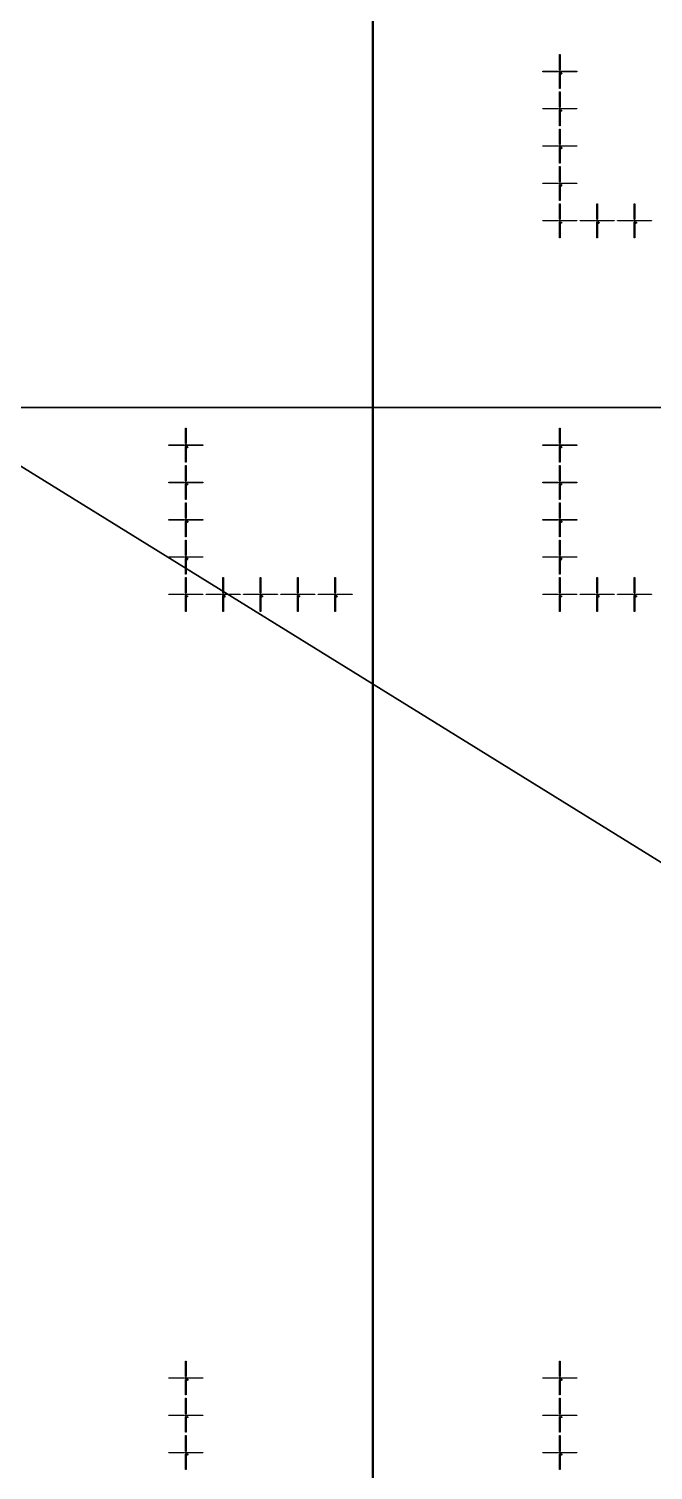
# Model space of a CAD drawing. Extents: x -25400 to 25400, y -24113 to 25400.
# Drawn here: x -15848 to -12504, y 4459 to 12184 of the extents above; entities that cross this region are included whole.
import ezdxf

# ---------------------------------------------------------------- set-up
doc = ezdxf.new("R2010")
doc.units = 0
for name, color, linetype in [('L0D0', 1, 'CONTINUOUS'), ('L1D0', 2, 'CONTINUOUS'), ('L3D0', 3, 'CONTINUOUS')]:
    doc.layers.add(name, color=color, linetype=linetype)

msp = doc.modelspace()

# ---------------------------------------------------------------- linework, layer by layer
at = {"layer": 'L0D0'}
for points in [[(-13800.333, 18274.595), (0, 0), (-19469.972, 12055.297)], [(-19469.972, 12055.297), (0, 0)]]:
    msp.add_lwpolyline(points, dxfattribs=at)
at = {"layer": 'L1D0'}
for points in [[(-13005.75, 11963.85), (-13005.75, 12046.85), (-13003.25, 12046.85), (-13003.25, 11963.85)], [(-13095.5, 11954.6), (-13095.5, 11957.1), (-13012.5, 11957.1), (-13012.5, 11954.6)], [(-13004.7, 11950.85), (-13004.7, 11955.65), (-13009.5, 11955.65), (-13009.5, 11956.05), (-13004.7, 11956.05), (-13004.7, 11960.85), (-13004.3, 11960.85), (-13004.3, 11956.05), (-12999.5, 11956.05), (-12999.5, 11955.65), (-13004.3, 11955.65), (-13004.3, 11950.85)], [(-13005.75, 11864.85), (-13005.75, 11947.85), (-13003.25, 11947.85), (-13003.25, 11864.85)], [(-12998.5, 11945.294), (-12998.5, 11948.85), (-12994.056, 11948.85), (-12994.056, 11947.961), (-12997.611, 11947.961), (-12997.611, 11946.183), (-12994.944, 11946.183), (-12994.944, 11945.294)], [(-12998.5, 11942.628), (-12998.5, 11943.517), (-12994.944, 11943.517), (-12994.944, 11942.628)], [(-12996.5, 11954.6), (-12996.5, 11957.1), (-12913.5, 11957.1), (-12913.5, 11954.6)], [(-12994.944, 11943.517), (-12994.944, 11945.294), (-12994.056, 11945.294), (-12994.056, 11943.517)], [(-13005.75, 11763.85), (-13005.75, 11846.85), (-13003.25, 11846.85), (-13003.25, 11763.85)], [(-13095.5, 11754.6), (-13095.5, 11757.1), (-13012.5, 11757.1), (-13012.5, 11754.6)], [(-13004.7, 11750.85), (-13004.7, 11755.65), (-13009.5, 11755.65), (-13009.5, 11756.05), (-13004.7, 11756.05), (-13004.7, 11760.85), (-13004.3, 11760.85), (-13004.3, 11756.05), (-12999.5, 11756.05), (-12999.5, 11755.65), (-13004.3, 11755.65), (-13004.3, 11750.85)], [(-13005.75, 11664.85), (-13005.75, 11747.85), (-13003.25, 11747.85), (-13003.25, 11664.85)], [(-12995.833, 11742.628), (-12995.833, 11744.406), (-12998.5, 11744.406), (-12998.5, 11746.183), (-12997.611, 11746.183), (-12997.611, 11745.294), (-12995.833, 11745.294), (-12995.833, 11747.961), (-12996.722, 11747.961), (-12996.722, 11748.85), (-12994.944, 11748.85), (-12994.944, 11745.294), (-12994.056, 11745.294), (-12994.056, 11744.406), (-12994.944, 11744.406), (-12994.944, 11742.628)], [(-12997.611, 11746.183), (-12997.611, 11747.961), (-12996.722, 11747.961), (-12996.722, 11746.183)], [(-12996.5, 11754.6), (-12996.5, 11757.1), (-12913.5, 11757.1), (-12913.5, 11754.6)], [(-13005.75, 11563.85), (-13005.75, 11646.85), (-13003.25, 11646.85), (-13003.25, 11563.85)], [(-13095.5, 11554.6), (-13095.5, 11557.1), (-13012.5, 11557.1), (-13012.5, 11554.6)], [(-13004.7, 11550.85), (-13004.7, 11555.65), (-13009.5, 11555.65), (-13009.5, 11556.05), (-13004.7, 11556.05), (-13004.7, 11560.85), (-13004.3, 11560.85), (-13004.3, 11556.05), (-12999.5, 11556.05), (-12999.5, 11555.65), (-13004.3, 11555.65), (-13004.3, 11550.85)], [(-13005.75, 11464.85), (-13005.75, 11547.85), (-13003.25, 11547.85), (-13003.25, 11464.85)], [(-12998.5, 11547.961), (-12998.5, 11548.85), (-12994.944, 11548.85), (-12994.944, 11547.961)], [(-12998.5, 11542.628), (-12998.5, 11543.517), (-12994.944, 11543.517), (-12994.944, 11542.628)], [(-12997.611, 11545.294), (-12997.611, 11546.183), (-12994.944, 11546.183), (-12994.944, 11545.294)], [(-12996.5, 11554.6), (-12996.5, 11557.1), (-12913.5, 11557.1), (-12913.5, 11554.6)], [(-12994.944, 11546.183), (-12994.944, 11547.961), (-12994.056, 11547.961), (-12994.056, 11546.183)], [(-12994.944, 11543.517), (-12994.944, 11545.294), (-12994.056, 11545.294), (-12994.056, 11543.517)], [(-13005.75, 11363.85), (-13005.75, 11446.85), (-13003.25, 11446.85), (-13003.25, 11363.85)], [(-13095.5, 11354.6), (-13095.5, 11357.1), (-13012.5, 11357.1), (-13012.5, 11354.6)], [(-13004.7, 11350.85), (-13004.7, 11355.65), (-13009.5, 11355.65), (-13009.5, 11356.05), (-13004.7, 11356.05), (-13004.7, 11360.85), (-13004.3, 11360.85), (-13004.3, 11356.05), (-12999.5, 11356.05), (-12999.5, 11355.65), (-13004.3, 11355.65), (-13004.3, 11350.85)], [(-12996.5, 11354.6), (-12996.5, 11357.1), (-12913.5, 11357.1), (-12913.5, 11354.6)], [(-13005.75, 11264.85), (-13005.75, 11347.85), (-13003.25, 11347.85), (-13003.25, 11264.85)], [(-12998.5, 11347.072), (-12998.5, 11347.961), (-12997.611, 11347.961), (-12997.611, 11347.072)], [(-12998.5, 11342.628), (-12998.5, 11344.406), (-12997.611, 11344.406), (-12997.611, 11343.517), (-12994.056, 11343.517), (-12994.056, 11342.628)], [(-12997.611, 11347.961), (-12997.611, 11348.85), (-12994.944, 11348.85), (-12994.944, 11347.961)], [(-12997.611, 11344.406), (-12997.611, 11345.294), (-12995.833, 11345.294), (-12995.833, 11344.406)], [(-12995.833, 11345.294), (-12995.833, 11346.183), (-12994.944, 11346.183), (-12994.944, 11345.294)], [(-12994.944, 11346.183), (-12994.944, 11347.961), (-12994.056, 11347.961), (-12994.056, 11346.183)], [(-13005.75, 11163.85), (-13005.75, 11246.85), (-13003.25, 11246.85), (-13003.25, 11163.85)], [(-12805.75, 11163.85), (-12805.75, 11246.85), (-12803.25, 11246.85), (-12803.25, 11163.85)], [(-12605.75, 11163.85), (-12605.75, 11246.85), (-12603.25, 11246.85), (-12603.25, 11163.85)], [(-13095.5, 11154.6), (-13095.5, 11157.1), (-13012.5, 11157.1), (-13012.5, 11154.6)], [(-13004.7, 11150.85), (-13004.7, 11155.65), (-13009.5, 11155.65), (-13009.5, 11156.05), (-13004.7, 11156.05), (-13004.7, 11160.85), (-13004.3, 11160.85), (-13004.3, 11156.05), (-12999.5, 11156.05), (-12999.5, 11155.65), (-13004.3, 11155.65), (-13004.3, 11150.85)], [(-13005.75, 11064.85), (-13005.75, 11147.85), (-13003.25, 11147.85), (-13003.25, 11064.85)], [(-12997.611, 11142.628), (-12997.611, 11143.517), (-12996.722, 11143.517), (-12996.722, 11147.072), (-12997.611, 11147.072), (-12997.611, 11147.961), (-12996.722, 11147.961), (-12996.722, 11148.85), (-12995.833, 11148.85), (-12995.833, 11143.517), (-12994.944, 11143.517), (-12994.944, 11142.628)], [(-12996.5, 11154.6), (-12996.5, 11157.1), (-12913.5, 11157.1), (-12913.5, 11154.6)], [(-12895.5, 11154.6), (-12895.5, 11157.1), (-12812.5, 11157.1), (-12812.5, 11154.6)], [(-12804.7, 11150.85), (-12804.7, 11155.65), (-12809.5, 11155.65), (-12809.5, 11156.05), (-12804.7, 11156.05), (-12804.7, 11160.85), (-12804.3, 11160.85), (-12804.3, 11156.05), (-12799.5, 11156.05), (-12799.5, 11155.65), (-12804.3, 11155.65), (-12804.3, 11150.85)], [(-12805.75, 11064.85), (-12805.75, 11147.85), (-12803.25, 11147.85), (-12803.25, 11064.85)], [(-12798.5, 11147.072), (-12798.5, 11147.961), (-12797.611, 11147.961), (-12797.611, 11147.072)], [(-12798.5, 11142.628), (-12798.5, 11144.406), (-12797.611, 11144.406), (-12797.611, 11143.517), (-12794.056, 11143.517), (-12794.056, 11142.628)], [(-12797.611, 11147.961), (-12797.611, 11148.85), (-12794.944, 11148.85), (-12794.944, 11147.961)], [(-12797.611, 11144.406), (-12797.611, 11145.294), (-12795.833, 11145.294), (-12795.833, 11144.406)], [(-12796.5, 11154.6), (-12796.5, 11157.1), (-12713.5, 11157.1), (-12713.5, 11154.6)], [(-12795.833, 11145.294), (-12795.833, 11146.183), (-12794.944, 11146.183), (-12794.944, 11145.294)], [(-12794.944, 11146.183), (-12794.944, 11147.961), (-12794.056, 11147.961), (-12794.056, 11146.183)], [(-12695.5, 11154.6), (-12695.5, 11157.1), (-12612.5, 11157.1), (-12612.5, 11154.6)], [(-12604.7, 11150.85), (-12604.7, 11155.65), (-12609.5, 11155.65), (-12609.5, 11156.05), (-12604.7, 11156.05), (-12604.7, 11160.85), (-12604.3, 11160.85), (-12604.3, 11156.05), (-12599.5, 11156.05), (-12599.5, 11155.65), (-12604.3, 11155.65), (-12604.3, 11150.85)], [(-12605.75, 11064.85), (-12605.75, 11147.85), (-12603.25, 11147.85), (-12603.25, 11064.85)], [(-12598.5, 11147.961), (-12598.5, 11148.85), (-12594.944, 11148.85), (-12594.944, 11147.961)], [(-12598.5, 11142.628), (-12598.5, 11143.517), (-12594.944, 11143.517), (-12594.944, 11142.628)], [(-12597.611, 11145.294), (-12597.611, 11146.183), (-12594.944, 11146.183), (-12594.944, 11145.294)], [(-12596.5, 11154.6), (-12596.5, 11157.1), (-12513.5, 11157.1), (-12513.5, 11154.6)], [(-12594.944, 11146.183), (-12594.944, 11147.961), (-12594.056, 11147.961), (-12594.056, 11146.183)], [(-12594.944, 11143.517), (-12594.944, 11145.294), (-12594.056, 11145.294), (-12594.056, 11143.517)], [(-15008.75, 9960.85), (-15008.75, 10043.85), (-15006.25, 10043.85), (-15006.25, 9960.85)], [(-13005.75, 9960.85), (-13005.75, 10043.85), (-13003.25, 10043.85), (-13003.25, 9960.85)], [(-15098.5, 9951.6), (-15098.5, 9954.1), (-15015.5, 9954.1), (-15015.5, 9951.6)], [(-15007.7, 9947.85), (-15007.7, 9952.65), (-15012.5, 9952.65), (-15012.5, 9953.05), (-15007.7, 9953.05), (-15007.7, 9957.85), (-15007.3, 9957.85), (-15007.3, 9953.05), (-15002.5, 9953.05), (-15002.5, 9952.65), (-15007.3, 9952.65), (-15007.3, 9947.85)], [(-15008.75, 9861.85), (-15008.75, 9944.85), (-15006.25, 9944.85), (-15006.25, 9861.85)], [(-15001.5, 9942.294), (-15001.5, 9945.85), (-14997.056, 9945.85), (-14997.056, 9944.961), (-15000.611, 9944.961), (-15000.611, 9943.183), (-14997.944, 9943.183), (-14997.944, 9942.294)], [(-15001.5, 9939.628), (-15001.5, 9940.517), (-14997.944, 9940.517), (-14997.944, 9939.628)], [(-14999.5, 9951.6), (-14999.5, 9954.1), (-14916.5, 9954.1), (-14916.5, 9951.6)], [(-14997.944, 9940.517), (-14997.944, 9942.294), (-14997.056, 9942.294), (-14997.056, 9940.517)], [(-13095.5, 9951.6), (-13095.5, 9954.1), (-13012.5, 9954.1), (-13012.5, 9951.6)], [(-13004.7, 9947.85), (-13004.7, 9952.65), (-13009.5, 9952.65), (-13009.5, 9953.05), (-13004.7, 9953.05), (-13004.7, 9957.85), (-13004.3, 9957.85), (-13004.3, 9953.05), (-12999.5, 9953.05), (-12999.5, 9952.65), (-13004.3, 9952.65), (-13004.3, 9947.85)], [(-13005.75, 9861.85), (-13005.75, 9944.85), (-13003.25, 9944.85), (-13003.25, 9861.85)], [(-12998.5, 9942.294), (-12998.5, 9945.85), (-12994.056, 9945.85), (-12994.056, 9944.961), (-12997.611, 9944.961), (-12997.611, 9943.183), (-12994.944, 9943.183), (-12994.944, 9942.294)], [(-12998.5, 9939.628), (-12998.5, 9940.517), (-12994.944, 9940.517), (-12994.944, 9939.628)], [(-12996.5, 9951.6), (-12996.5, 9954.1), (-12913.5, 9954.1), (-12913.5, 9951.6)], [(-12994.944, 9940.517), (-12994.944, 9942.294), (-12994.056, 9942.294), (-12994.056, 9940.517)], [(-15008.75, 9760.85), (-15008.75, 9843.85), (-15006.25, 9843.85), (-15006.25, 9760.85)], [(-13005.75, 9760.85), (-13005.75, 9843.85), (-13003.25, 9843.85), (-13003.25, 9760.85)], [(-15098.5, 9751.6), (-15098.5, 9754.1), (-15015.5, 9754.1), (-15015.5, 9751.6)], [(-15007.7, 9747.85), (-15007.7, 9752.65), (-15012.5, 9752.65), (-15012.5, 9753.05), (-15007.7, 9753.05), (-15007.7, 9757.85), (-15007.3, 9757.85), (-15007.3, 9753.05), (-15002.5, 9753.05), (-15002.5, 9752.65), (-15007.3, 9752.65), (-15007.3, 9747.85)], [(-15008.75, 9661.85), (-15008.75, 9744.85), (-15006.25, 9744.85), (-15006.25, 9661.85)], [(-14998.833, 9739.628), (-14998.833, 9741.406), (-15001.5, 9741.406), (-15001.5, 9743.183), (-15000.611, 9743.183), (-15000.611, 9742.294), (-14998.833, 9742.294), (-14998.833, 9744.961), (-14999.722, 9744.961), (-14999.722, 9745.85), (-14997.944, 9745.85), (-14997.944, 9742.294), (-14997.056, 9742.294), (-14997.056, 9741.406), (-14997.944, 9741.406), (-14997.944, 9739.628)], [(-15000.611, 9743.183), (-15000.611, 9744.961), (-14999.722, 9744.961), (-14999.722, 9743.183)], [(-14999.5, 9751.6), (-14999.5, 9754.1), (-14916.5, 9754.1), (-14916.5, 9751.6)], [(-13095.5, 9751.6), (-13095.5, 9754.1), (-13012.5, 9754.1), (-13012.5, 9751.6)], [(-13004.7, 9747.85), (-13004.7, 9752.65), (-13009.5, 9752.65), (-13009.5, 9753.05), (-13004.7, 9753.05), (-13004.7, 9757.85), (-13004.3, 9757.85), (-13004.3, 9753.05), (-12999.5, 9753.05), (-12999.5, 9752.65), (-13004.3, 9752.65), (-13004.3, 9747.85)], [(-13005.75, 9661.85), (-13005.75, 9744.85), (-13003.25, 9744.85), (-13003.25, 9661.85)], [(-12995.833, 9739.628), (-12995.833, 9741.406), (-12998.5, 9741.406), (-12998.5, 9743.183), (-12997.611, 9743.183), (-12997.611, 9742.294), (-12995.833, 9742.294), (-12995.833, 9744.961), (-12996.722, 9744.961), (-12996.722, 9745.85), (-12994.944, 9745.85), (-12994.944, 9742.294), (-12994.056, 9742.294), (-12994.056, 9741.406), (-12994.944, 9741.406), (-12994.944, 9739.628)], [(-12997.611, 9743.183), (-12997.611, 9744.961), (-12996.722, 9744.961), (-12996.722, 9743.183)], [(-12996.5, 9751.6), (-12996.5, 9754.1), (-12913.5, 9754.1), (-12913.5, 9751.6)], [(-15008.75, 9560.85), (-15008.75, 9643.85), (-15006.25, 9643.85), (-15006.25, 9560.85)], [(-13005.75, 9560.85), (-13005.75, 9643.85), (-13003.25, 9643.85), (-13003.25, 9560.85)], [(-15098.5, 9551.6), (-15098.5, 9554.1), (-15015.5, 9554.1), (-15015.5, 9551.6)], [(-15007.7, 9547.85), (-15007.7, 9552.65), (-15012.5, 9552.65), (-15012.5, 9553.05), (-15007.7, 9553.05), (-15007.7, 9557.85), (-15007.3, 9557.85), (-15007.3, 9553.05), (-15002.5, 9553.05), (-15002.5, 9552.65), (-15007.3, 9552.65), (-15007.3, 9547.85)], [(-15008.75, 9461.85), (-15008.75, 9544.85), (-15006.25, 9544.85), (-15006.25, 9461.85)], [(-15001.5, 9544.961), (-15001.5, 9545.85), (-14997.944, 9545.85), (-14997.944, 9544.961)], [(-15001.5, 9539.628), (-15001.5, 9540.517), (-14997.944, 9540.517), (-14997.944, 9539.628)], [(-15000.611, 9542.294), (-15000.611, 9543.183), (-14997.944, 9543.183), (-14997.944, 9542.294)], [(-14999.5, 9551.6), (-14999.5, 9554.1), (-14916.5, 9554.1), (-14916.5, 9551.6)], [(-14997.944, 9543.183), (-14997.944, 9544.961), (-14997.056, 9544.961), (-14997.056, 9543.183)], [(-14997.944, 9540.517), (-14997.944, 9542.294), (-14997.056, 9542.294), (-14997.056, 9540.517)], [(-13095.5, 9551.6), (-13095.5, 9554.1), (-13012.5, 9554.1), (-13012.5, 9551.6)], [(-13004.7, 9547.85), (-13004.7, 9552.65), (-13009.5, 9552.65), (-13009.5, 9553.05), (-13004.7, 9553.05), (-13004.7, 9557.85), (-13004.3, 9557.85), (-13004.3, 9553.05), (-12999.5, 9553.05), (-12999.5, 9552.65), (-13004.3, 9552.65), (-13004.3, 9547.85)], [(-13005.75, 9461.85), (-13005.75, 9544.85), (-13003.25, 9544.85), (-13003.25, 9461.85)], [(-12998.5, 9544.961), (-12998.5, 9545.85), (-12994.944, 9545.85), (-12994.944, 9544.961)], [(-12998.5, 9539.628), (-12998.5, 9540.517), (-12994.944, 9540.517), (-12994.944, 9539.628)], [(-12997.611, 9542.294), (-12997.611, 9543.183), (-12994.944, 9543.183), (-12994.944, 9542.294)], [(-12996.5, 9551.6), (-12996.5, 9554.1), (-12913.5, 9554.1), (-12913.5, 9551.6)], [(-12994.944, 9543.183), (-12994.944, 9544.961), (-12994.056, 9544.961), (-12994.056, 9543.183)], [(-12994.944, 9540.517), (-12994.944, 9542.294), (-12994.056, 9542.294), (-12994.056, 9540.517)], [(-15008.75, 9360.85), (-15008.75, 9443.85), (-15006.25, 9443.85), (-15006.25, 9360.85)], [(-13005.75, 9360.85), (-13005.75, 9443.85), (-13003.25, 9443.85), (-13003.25, 9360.85)], [(-15098.5, 9351.6), (-15098.5, 9354.1), (-15015.5, 9354.1), (-15015.5, 9351.6)], [(-15007.7, 9347.85), (-15007.7, 9352.65), (-15012.5, 9352.65), (-15012.5, 9353.05), (-15007.7, 9353.05), (-15007.7, 9357.85), (-15007.3, 9357.85), (-15007.3, 9353.05), (-15002.5, 9353.05), (-15002.5, 9352.65), (-15007.3, 9352.65), (-15007.3, 9347.85)], [(-14999.5, 9351.6), (-14999.5, 9354.1), (-14916.5, 9354.1), (-14916.5, 9351.6)], [(-13095.5, 9351.6), (-13095.5, 9354.1), (-13012.5, 9354.1), (-13012.5, 9351.6)], [(-13004.7, 9347.85), (-13004.7, 9352.65), (-13009.5, 9352.65), (-13009.5, 9353.05), (-13004.7, 9353.05), (-13004.7, 9357.85), (-13004.3, 9357.85), (-13004.3, 9353.05), (-12999.5, 9353.05), (-12999.5, 9352.65), (-13004.3, 9352.65), (-13004.3, 9347.85)], [(-12996.5, 9351.6), (-12996.5, 9354.1), (-12913.5, 9354.1), (-12913.5, 9351.6)], [(-15008.75, 9261.85), (-15008.75, 9344.85), (-15006.25, 9344.85), (-15006.25, 9261.85)], [(-15001.5, 9344.072), (-15001.5, 9344.961), (-15000.611, 9344.961), (-15000.611, 9344.072)], [(-15001.5, 9339.628), (-15001.5, 9341.406), (-15000.611, 9341.406), (-15000.611, 9340.517), (-14997.056, 9340.517), (-14997.056, 9339.628)], [(-15000.611, 9344.961), (-15000.611, 9345.85), (-14997.944, 9345.85), (-14997.944, 9344.961)], [(-15000.611, 9341.406), (-15000.611, 9342.294), (-14998.833, 9342.294), (-14998.833, 9341.406)], [(-14998.833, 9342.294), (-14998.833, 9343.183), (-14997.944, 9343.183), (-14997.944, 9342.294)], [(-14997.944, 9343.183), (-14997.944, 9344.961), (-14997.056, 9344.961), (-14997.056, 9343.183)], [(-13005.75, 9261.85), (-13005.75, 9344.85), (-13003.25, 9344.85), (-13003.25, 9261.85)], [(-12998.5, 9344.072), (-12998.5, 9344.961), (-12997.611, 9344.961), (-12997.611, 9344.072)], [(-12998.5, 9339.628), (-12998.5, 9341.406), (-12997.611, 9341.406), (-12997.611, 9340.517), (-12994.056, 9340.517), (-12994.056, 9339.628)], [(-12997.611, 9344.961), (-12997.611, 9345.85), (-12994.944, 9345.85), (-12994.944, 9344.961)], [(-12997.611, 9341.406), (-12997.611, 9342.294), (-12995.833, 9342.294), (-12995.833, 9341.406)], [(-12995.833, 9342.294), (-12995.833, 9343.183), (-12994.944, 9343.183), (-12994.944, 9342.294)], [(-12994.944, 9343.183), (-12994.944, 9344.961), (-12994.056, 9344.961), (-12994.056, 9343.183)], [(-15008.75, 9160.85), (-15008.75, 9243.85), (-15006.25, 9243.85), (-15006.25, 9160.85)], [(-14808.75, 9160.85), (-14808.75, 9243.85), (-14806.25, 9243.85), (-14806.25, 9160.85)], [(-14608.75, 9160.85), (-14608.75, 9243.85), (-14606.25, 9243.85), (-14606.25, 9160.85)], [(-14408.75, 9160.85), (-14408.75, 9243.85), (-14406.25, 9243.85), (-14406.25, 9160.85)], [(-14208.75, 9160.85), (-14208.75, 9243.85), (-14206.25, 9243.85), (-14206.25, 9160.85)], [(-13005.75, 9160.85), (-13005.75, 9243.85), (-13003.25, 9243.85), (-13003.25, 9160.85)], [(-12805.75, 9160.85), (-12805.75, 9243.85), (-12803.25, 9243.85), (-12803.25, 9160.85)], [(-12605.75, 9160.85), (-12605.75, 9243.85), (-12603.25, 9243.85), (-12603.25, 9160.85)], [(-15098.5, 9151.6), (-15098.5, 9154.1), (-15015.5, 9154.1), (-15015.5, 9151.6)], [(-15007.7, 9147.85), (-15007.7, 9152.65), (-15012.5, 9152.65), (-15012.5, 9153.05), (-15007.7, 9153.05), (-15007.7, 9157.85), (-15007.3, 9157.85), (-15007.3, 9153.05), (-15002.5, 9153.05), (-15002.5, 9152.65), (-15007.3, 9152.65), (-15007.3, 9147.85)], [(-15008.75, 9061.85), (-15008.75, 9144.85), (-15006.25, 9144.85), (-15006.25, 9061.85)], [(-15000.611, 9139.628), (-15000.611, 9140.517), (-14999.722, 9140.517), (-14999.722, 9144.072), (-15000.611, 9144.072), (-15000.611, 9144.961), (-14999.722, 9144.961), (-14999.722, 9145.85), (-14998.833, 9145.85), (-14998.833, 9140.517), (-14997.944, 9140.517), (-14997.944, 9139.628)], [(-14999.5, 9151.6), (-14999.5, 9154.1), (-14916.5, 9154.1), (-14916.5, 9151.6)], [(-14898.5, 9151.6), (-14898.5, 9154.1), (-14815.5, 9154.1), (-14815.5, 9151.6)], [(-14807.7, 9147.85), (-14807.7, 9152.65), (-14812.5, 9152.65), (-14812.5, 9153.05), (-14807.7, 9153.05), (-14807.7, 9157.85), (-14807.3, 9157.85), (-14807.3, 9153.05), (-14802.5, 9153.05), (-14802.5, 9152.65), (-14807.3, 9152.65), (-14807.3, 9147.85)], [(-14808.75, 9061.85), (-14808.75, 9144.85), (-14806.25, 9144.85), (-14806.25, 9061.85)], [(-14801.5, 9144.072), (-14801.5, 9144.961), (-14800.611, 9144.961), (-14800.611, 9144.072)], [(-14801.5, 9139.628), (-14801.5, 9141.406), (-14800.611, 9141.406), (-14800.611, 9140.517), (-14797.056, 9140.517), (-14797.056, 9139.628)], [(-14800.611, 9144.961), (-14800.611, 9145.85), (-14797.944, 9145.85), (-14797.944, 9144.961)], [(-14800.611, 9141.406), (-14800.611, 9142.294), (-14798.833, 9142.294), (-14798.833, 9141.406)], [(-14799.5, 9151.6), (-14799.5, 9154.1), (-14716.5, 9154.1), (-14716.5, 9151.6)], [(-14798.833, 9142.294), (-14798.833, 9143.183), (-14797.944, 9143.183), (-14797.944, 9142.294)], [(-14797.944, 9143.183), (-14797.944, 9144.961), (-14797.056, 9144.961), (-14797.056, 9143.183)], [(-14698.5, 9151.6), (-14698.5, 9154.1), (-14615.5, 9154.1), (-14615.5, 9151.6)], [(-14607.7, 9147.85), (-14607.7, 9152.65), (-14612.5, 9152.65), (-14612.5, 9153.05), (-14607.7, 9153.05), (-14607.7, 9157.85), (-14607.3, 9157.85), (-14607.3, 9153.05), (-14602.5, 9153.05), (-14602.5, 9152.65), (-14607.3, 9152.65), (-14607.3, 9147.85)], [(-14608.75, 9061.85), (-14608.75, 9144.85), (-14606.25, 9144.85), (-14606.25, 9061.85)], [(-14601.5, 9144.961), (-14601.5, 9145.85), (-14597.944, 9145.85), (-14597.944, 9144.961)], [(-14601.5, 9139.628), (-14601.5, 9140.517), (-14597.944, 9140.517), (-14597.944, 9139.628)], [(-14600.611, 9142.294), (-14600.611, 9143.183), (-14597.944, 9143.183), (-14597.944, 9142.294)], [(-14599.5, 9151.6), (-14599.5, 9154.1), (-14516.5, 9154.1), (-14516.5, 9151.6)], [(-14597.944, 9143.183), (-14597.944, 9144.961), (-14597.056, 9144.961), (-14597.056, 9143.183)], [(-14597.944, 9140.517), (-14597.944, 9142.294), (-14597.056, 9142.294), (-14597.056, 9140.517)], [(-14498.5, 9151.6), (-14498.5, 9154.1), (-14415.5, 9154.1), (-14415.5, 9151.6)], [(-14407.7, 9147.85), (-14407.7, 9152.65), (-14412.5, 9152.65), (-14412.5, 9153.05), (-14407.7, 9153.05), (-14407.7, 9157.85), (-14407.3, 9157.85), (-14407.3, 9153.05), (-14402.5, 9153.05), (-14402.5, 9152.65), (-14407.3, 9152.65), (-14407.3, 9147.85)], [(-14408.75, 9061.85), (-14408.75, 9144.85), (-14406.25, 9144.85), (-14406.25, 9061.85)], [(-14398.833, 9139.628), (-14398.833, 9141.406), (-14401.5, 9141.406), (-14401.5, 9143.183), (-14400.611, 9143.183), (-14400.611, 9142.294), (-14398.833, 9142.294), (-14398.833, 9144.961), (-14399.722, 9144.961), (-14399.722, 9145.85), (-14397.944, 9145.85), (-14397.944, 9142.294), (-14397.056, 9142.294), (-14397.056, 9141.406), (-14397.944, 9141.406), (-14397.944, 9139.628)], [(-14400.611, 9143.183), (-14400.611, 9144.961), (-14399.722, 9144.961), (-14399.722, 9143.183)], [(-14399.5, 9151.6), (-14399.5, 9154.1), (-14316.5, 9154.1), (-14316.5, 9151.6)], [(-14298.5, 9151.6), (-14298.5, 9154.1), (-14215.5, 9154.1), (-14215.5, 9151.6)], [(-14207.7, 9147.85), (-14207.7, 9152.65), (-14212.5, 9152.65), (-14212.5, 9153.05), (-14207.7, 9153.05), (-14207.7, 9157.85), (-14207.3, 9157.85), (-14207.3, 9153.05), (-14202.5, 9153.05), (-14202.5, 9152.65), (-14207.3, 9152.65), (-14207.3, 9147.85)], [(-14208.75, 9061.85), (-14208.75, 9144.85), (-14206.25, 9144.85), (-14206.25, 9061.85)], [(-14201.5, 9142.294), (-14201.5, 9145.85), (-14197.056, 9145.85), (-14197.056, 9144.961), (-14200.611, 9144.961), (-14200.611, 9143.183), (-14197.944, 9143.183), (-14197.944, 9142.294)], [(-14201.5, 9139.628), (-14201.5, 9140.517), (-14197.944, 9140.517), (-14197.944, 9139.628)], [(-14199.5, 9151.6), (-14199.5, 9154.1), (-14116.5, 9154.1), (-14116.5, 9151.6)], [(-14197.944, 9140.517), (-14197.944, 9142.294), (-14197.056, 9142.294), (-14197.056, 9140.517)], [(-13095.5, 9151.6), (-13095.5, 9154.1), (-13012.5, 9154.1), (-13012.5, 9151.6)], [(-13004.7, 9147.85), (-13004.7, 9152.65), (-13009.5, 9152.65), (-13009.5, 9153.05), (-13004.7, 9153.05), (-13004.7, 9157.85), (-13004.3, 9157.85), (-13004.3, 9153.05), (-12999.5, 9153.05), (-12999.5, 9152.65), (-13004.3, 9152.65), (-13004.3, 9147.85)], [(-13005.75, 9061.85), (-13005.75, 9144.85), (-13003.25, 9144.85), (-13003.25, 9061.85)], [(-12997.611, 9139.628), (-12997.611, 9140.517), (-12996.722, 9140.517), (-12996.722, 9144.072), (-12997.611, 9144.072), (-12997.611, 9144.961), (-12996.722, 9144.961), (-12996.722, 9145.85), (-12995.833, 9145.85), (-12995.833, 9140.517), (-12994.944, 9140.517), (-12994.944, 9139.628)], [(-12996.5, 9151.6), (-12996.5, 9154.1), (-12913.5, 9154.1), (-12913.5, 9151.6)], [(-12895.5, 9151.6), (-12895.5, 9154.1), (-12812.5, 9154.1), (-12812.5, 9151.6)], [(-12804.7, 9147.85), (-12804.7, 9152.65), (-12809.5, 9152.65), (-12809.5, 9153.05), (-12804.7, 9153.05), (-12804.7, 9157.85), (-12804.3, 9157.85), (-12804.3, 9153.05), (-12799.5, 9153.05), (-12799.5, 9152.65), (-12804.3, 9152.65), (-12804.3, 9147.85)], [(-12805.75, 9061.85), (-12805.75, 9144.85), (-12803.25, 9144.85), (-12803.25, 9061.85)], [(-12798.5, 9144.072), (-12798.5, 9144.961), (-12797.611, 9144.961), (-12797.611, 9144.072)], [(-12798.5, 9139.628), (-12798.5, 9141.406), (-12797.611, 9141.406), (-12797.611, 9140.517), (-12794.056, 9140.517), (-12794.056, 9139.628)], [(-12797.611, 9144.961), (-12797.611, 9145.85), (-12794.944, 9145.85), (-12794.944, 9144.961)], [(-12797.611, 9141.406), (-12797.611, 9142.294), (-12795.833, 9142.294), (-12795.833, 9141.406)], [(-12796.5, 9151.6), (-12796.5, 9154.1), (-12713.5, 9154.1), (-12713.5, 9151.6)], [(-12795.833, 9142.294), (-12795.833, 9143.183), (-12794.944, 9143.183), (-12794.944, 9142.294)], [(-12794.944, 9143.183), (-12794.944, 9144.961), (-12794.056, 9144.961), (-12794.056, 9143.183)], [(-12695.5, 9151.6), (-12695.5, 9154.1), (-12612.5, 9154.1), (-12612.5, 9151.6)], [(-12604.7, 9147.85), (-12604.7, 9152.65), (-12609.5, 9152.65), (-12609.5, 9153.05), (-12604.7, 9153.05), (-12604.7, 9157.85), (-12604.3, 9157.85), (-12604.3, 9153.05), (-12599.5, 9153.05), (-12599.5, 9152.65), (-12604.3, 9152.65), (-12604.3, 9147.85)], [(-12605.75, 9061.85), (-12605.75, 9144.85), (-12603.25, 9144.85), (-12603.25, 9061.85)], [(-12598.5, 9144.961), (-12598.5, 9145.85), (-12594.944, 9145.85), (-12594.944, 9144.961)], [(-12598.5, 9139.628), (-12598.5, 9140.517), (-12594.944, 9140.517), (-12594.944, 9139.628)], [(-12597.611, 9142.294), (-12597.611, 9143.183), (-12594.944, 9143.183), (-12594.944, 9142.294)], [(-12596.5, 9151.6), (-12596.5, 9154.1), (-12513.5, 9154.1), (-12513.5, 9151.6)], [(-12594.944, 9143.183), (-12594.944, 9144.961), (-12594.056, 9144.961), (-12594.056, 9143.183)], [(-12594.944, 9140.517), (-12594.944, 9142.294), (-12594.056, 9142.294), (-12594.056, 9140.517)], [(-15008.75, 4960.85), (-15008.75, 5043.85), (-15006.25, 5043.85), (-15006.25, 4960.85)], [(-13005.75, 4960.85), (-13005.75, 5043.85), (-13003.25, 5043.85), (-13003.25, 4960.85)], [(-15098.5, 4951.6), (-15098.5, 4954.1), (-15015.5, 4954.1), (-15015.5, 4951.6)], [(-15007.7, 4947.85), (-15007.7, 4952.65), (-15012.5, 4952.65), (-15012.5, 4953.05), (-15007.7, 4953.05), (-15007.7, 4957.85), (-15007.3, 4957.85), (-15007.3, 4953.05), (-15002.5, 4953.05), (-15002.5, 4952.65), (-15007.3, 4952.65), (-15007.3, 4947.85)], [(-15008.75, 4861.85), (-15008.75, 4944.85), (-15006.25, 4944.85), (-15006.25, 4861.85)], [(-15001.5, 4942.294), (-15001.5, 4945.85), (-14997.056, 4945.85), (-14997.056, 4944.961), (-15000.611, 4944.961), (-15000.611, 4943.183), (-14997.944, 4943.183), (-14997.944, 4942.294)], [(-14999.5, 4951.6), (-14999.5, 4954.1), (-14916.5, 4954.1), (-14916.5, 4951.6)], [(-13095.5, 4951.6), (-13095.5, 4954.1), (-13012.5, 4954.1), (-13012.5, 4951.6)], [(-13004.7, 4947.85), (-13004.7, 4952.65), (-13009.5, 4952.65), (-13009.5, 4953.05), (-13004.7, 4953.05), (-13004.7, 4957.85), (-13004.3, 4957.85), (-13004.3, 4953.05), (-12999.5, 4953.05), (-12999.5, 4952.65), (-13004.3, 4952.65), (-13004.3, 4947.85)], [(-13005.75, 4861.85), (-13005.75, 4944.85), (-13003.25, 4944.85), (-13003.25, 4861.85)], [(-12998.5, 4942.294), (-12998.5, 4945.85), (-12994.056, 4945.85), (-12994.056, 4944.961), (-12997.611, 4944.961), (-12997.611, 4943.183), (-12994.944, 4943.183), (-12994.944, 4942.294)], [(-12996.5, 4951.6), (-12996.5, 4954.1), (-12913.5, 4954.1), (-12913.5, 4951.6)], [(-15001.5, 4939.628), (-15001.5, 4940.517), (-14997.944, 4940.517), (-14997.944, 4939.628)], [(-14997.944, 4940.517), (-14997.944, 4942.294), (-14997.056, 4942.294), (-14997.056, 4940.517)], [(-12998.5, 4939.628), (-12998.5, 4940.517), (-12994.944, 4940.517), (-12994.944, 4939.628)], [(-12994.944, 4940.517), (-12994.944, 4942.294), (-12994.056, 4942.294), (-12994.056, 4940.517)], [(-15008.75, 4760.85), (-15008.75, 4843.85), (-15006.25, 4843.85), (-15006.25, 4760.85)], [(-13005.75, 4760.85), (-13005.75, 4843.85), (-13003.25, 4843.85), (-13003.25, 4760.85)], [(-15098.5, 4751.6), (-15098.5, 4754.1), (-15015.5, 4754.1), (-15015.5, 4751.6)], [(-15007.7, 4747.85), (-15007.7, 4752.65), (-15012.5, 4752.65), (-15012.5, 4753.05), (-15007.7, 4753.05), (-15007.7, 4757.85), (-15007.3, 4757.85), (-15007.3, 4753.05), (-15002.5, 4753.05), (-15002.5, 4752.65), (-15007.3, 4752.65), (-15007.3, 4747.85)], [(-15008.75, 4661.85), (-15008.75, 4744.85), (-15006.25, 4744.85), (-15006.25, 4661.85)], [(-14998.833, 4739.628), (-14998.833, 4741.406), (-15001.5, 4741.406), (-15001.5, 4743.183), (-15000.611, 4743.183), (-15000.611, 4742.294), (-14998.833, 4742.294), (-14998.833, 4744.961), (-14999.722, 4744.961), (-14999.722, 4745.85), (-14997.944, 4745.85), (-14997.944, 4742.294), (-14997.056, 4742.294), (-14997.056, 4741.406), (-14997.944, 4741.406), (-14997.944, 4739.628)], [(-15000.611, 4743.183), (-15000.611, 4744.961), (-14999.722, 4744.961), (-14999.722, 4743.183)], [(-14999.5, 4751.6), (-14999.5, 4754.1), (-14916.5, 4754.1), (-14916.5, 4751.6)], [(-13095.5, 4751.6), (-13095.5, 4754.1), (-13012.5, 4754.1), (-13012.5, 4751.6)], [(-13004.7, 4747.85), (-13004.7, 4752.65), (-13009.5, 4752.65), (-13009.5, 4753.05), (-13004.7, 4753.05), (-13004.7, 4757.85), (-13004.3, 4757.85), (-13004.3, 4753.05), (-12999.5, 4753.05), (-12999.5, 4752.65), (-13004.3, 4752.65), (-13004.3, 4747.85)], [(-13005.75, 4661.85), (-13005.75, 4744.85), (-13003.25, 4744.85), (-13003.25, 4661.85)], [(-12995.833, 4739.628), (-12995.833, 4741.406), (-12998.5, 4741.406), (-12998.5, 4743.183), (-12997.611, 4743.183), (-12997.611, 4742.294), (-12995.833, 4742.294), (-12995.833, 4744.961), (-12996.722, 4744.961), (-12996.722, 4745.85), (-12994.944, 4745.85), (-12994.944, 4742.294), (-12994.056, 4742.294), (-12994.056, 4741.406), (-12994.944, 4741.406), (-12994.944, 4739.628)], [(-12997.611, 4743.183), (-12997.611, 4744.961), (-12996.722, 4744.961), (-12996.722, 4743.183)], [(-12996.5, 4751.6), (-12996.5, 4754.1), (-12913.5, 4754.1), (-12913.5, 4751.6)], [(-15008.75, 4560.85), (-15008.75, 4643.85), (-15006.25, 4643.85), (-15006.25, 4560.85)], [(-13005.75, 4560.85), (-13005.75, 4643.85), (-13003.25, 4643.85), (-13003.25, 4560.85)], [(-15098.5, 4551.6), (-15098.5, 4554.1), (-15015.5, 4554.1), (-15015.5, 4551.6)], [(-15007.7, 4547.85), (-15007.7, 4552.65), (-15012.5, 4552.65), (-15012.5, 4553.05), (-15007.7, 4553.05), (-15007.7, 4557.85), (-15007.3, 4557.85), (-15007.3, 4553.05), (-15002.5, 4553.05), (-15002.5, 4552.65), (-15007.3, 4552.65), (-15007.3, 4547.85)], [(-15008.75, 4461.85), (-15008.75, 4544.85), (-15006.25, 4544.85), (-15006.25, 4461.85)], [(-15001.5, 4544.961), (-15001.5, 4545.85), (-14997.944, 4545.85), (-14997.944, 4544.961)], [(-15001.5, 4539.628), (-15001.5, 4540.517), (-14997.944, 4540.517), (-14997.944, 4539.628)], [(-15000.611, 4542.294), (-15000.611, 4543.183), (-14997.944, 4543.183), (-14997.944, 4542.294)], [(-14999.5, 4551.6), (-14999.5, 4554.1), (-14916.5, 4554.1), (-14916.5, 4551.6)], [(-14997.944, 4543.183), (-14997.944, 4544.961), (-14997.056, 4544.961), (-14997.056, 4543.183)], [(-14997.944, 4540.517), (-14997.944, 4542.294), (-14997.056, 4542.294), (-14997.056, 4540.517)], [(-13095.5, 4551.6), (-13095.5, 4554.1), (-13012.5, 4554.1), (-13012.5, 4551.6)], [(-13004.7, 4547.85), (-13004.7, 4552.65), (-13009.5, 4552.65), (-13009.5, 4553.05), (-13004.7, 4553.05), (-13004.7, 4557.85), (-13004.3, 4557.85), (-13004.3, 4553.05), (-12999.5, 4553.05), (-12999.5, 4552.65), (-13004.3, 4552.65), (-13004.3, 4547.85)], [(-13005.75, 4461.85), (-13005.75, 4544.85), (-13003.25, 4544.85), (-13003.25, 4461.85)], [(-12998.5, 4544.961), (-12998.5, 4545.85), (-12994.944, 4545.85), (-12994.944, 4544.961)], [(-12998.5, 4539.628), (-12998.5, 4540.517), (-12994.944, 4540.517), (-12994.944, 4539.628)], [(-12997.611, 4542.294), (-12997.611, 4543.183), (-12994.944, 4543.183), (-12994.944, 4542.294)], [(-12996.5, 4551.6), (-12996.5, 4554.1), (-12913.5, 4554.1), (-12913.5, 4551.6)], [(-12994.944, 4543.183), (-12994.944, 4544.961), (-12994.056, 4544.961), (-12994.056, 4543.183)], [(-12994.944, 4540.517), (-12994.944, 4542.294), (-12994.056, 4542.294), (-12994.056, 4540.517)]]:
    msp.add_lwpolyline(points, close=True, dxfattribs=at)
at = {"layer": 'L3D0'}
for points in [[(-1.5, 17155.85), (-7001.5, 17155.85), (-7001.5, 10155.85), (-7004.5, 10155.85), (-7004.5, 17155.85), (-14004.5, 17155.85), (-14004.5, 10155.85), (-14007.5, 10155.85), (-14007.5, 17158.85), (14007.5, 17158.85)], [(-1.5, 10152.85), (-7001.5, 10152.85), (-7001.5, 3152.85), (-7004.5, 3152.85), (-7004.5, 10152.85), (-14004.5, 10152.85), (-14004.5, 3152.85), (-14007.5, 3152.85), (-14007.5, 10152.85), (-21007.5, 10152.85), (-21007.5, 3152.85), (-21010.5, 3152.85), (-21010.5, 10155.85), (-14007.5, 10155.85), (-14004.5, 10155.85), (-7004.5, 10155.85), (-7001.5, 10155.85), (-1.5, 10155.85)]]:
    msp.add_lwpolyline(points, dxfattribs=at)

doc.saveas('drawing.dxf')
